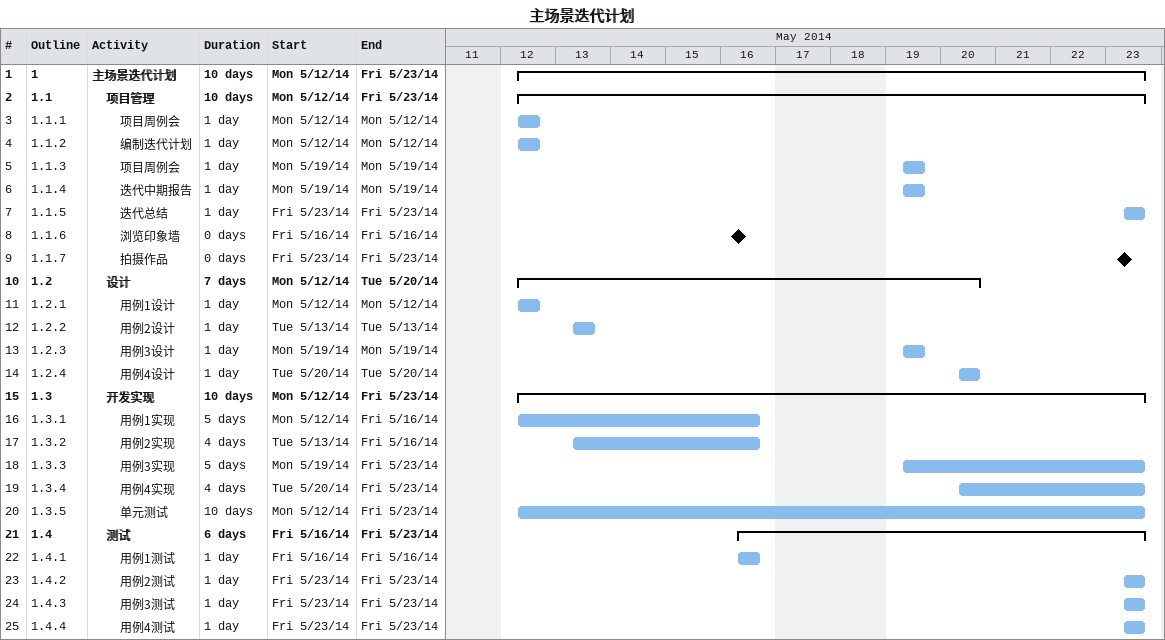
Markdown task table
主场景迭代计划

| ID | WBS | Task | Duration | Start | Finish |
|---|---|---|---|---|---|
| 1 | 1 | **主场景迭代计划** | 10d | 2014-05-12 | 2014-05-23 |
| 2 | 1.1 | **项目管理** | 10d | 2014-05-12 | 2014-05-23 |
| 3 | 1.1.1 | 项目周例会 | 1d | 2014-05-12 | 2014-05-12 |
| 4 | 1.1.2 | 编制迭代计划 | 1d | 2014-05-12 | 2014-05-12 |
| 5 | 1.1.3 | 项目周例会 | 1d | 2014-05-19 | 2014-05-19 |
| 6 | 1.1.4 | 迭代中期报告 | 1d | 2014-05-19 | 2014-05-19 |
| 7 | 1.1.5 | 迭代总结 | 1d | 2014-05-23 | 2014-05-23 |
| 8 | 1.1.6 | 浏览印象墙 | 0d | 2014-05-16 | 2014-05-16 |
| 9 | 1.1.7 | 拍摄作品 | 0d | 2014-05-23 | 2014-05-23 |
| 10 | 1.2 | **设计** | 7d | 2014-05-12 | 2014-05-20 |
| 11 | 1.2.1 | 用例1设计 | 1d | 2014-05-12 | 2014-05-12 |
| 12 | 1.2.2 | 用例2设计 | 1d | 2014-05-13 | 2014-05-13 |
| 13 | 1.2.3 | 用例3设计 | 1d | 2014-05-19 | 2014-05-19 |
| 14 | 1.2.4 | 用例4设计 | 1d | 2014-05-20 | 2014-05-20 |
| 15 | 1.3 | **开发实现** | 10d | 2014-05-12 | 2014-05-23 |
| 16 | 1.3.1 | 用例1实现 | 5d | 2014-05-12 | 2014-05-16 |
| 17 | 1.3.2 | 用例2实现 | 4d | 2014-05-13 | 2014-05-16 |
| 18 | 1.3.3 | 用例3实现 | 5d | 2014-05-19 | 2014-05-23 |
| 19 | 1.3.4 | 用例4实现 | 4d | 2014-05-20 | 2014-05-23 |
| 20 | 1.3.5 | 单元测试 | 10d | 2014-05-12 | 2014-05-23 |
| 21 | 1.4 | **测试** | 6d | 2014-05-16 | 2014-05-23 |
| 22 | 1.4.1 | 用例1测试 | 1d | 2014-05-16 | 2014-05-16 |
| 23 | 1.4.2 | 用例2测试 | 1d | 2014-05-23 | 2014-05-23 |
| 24 | 1.4.3 | 用例3测试 | 1d | 2014-05-23 | 2014-05-23 |
| 25 | 1.4.4 | 用例4测试 | 1d | 2014-05-23 | 2014-05-23 |
